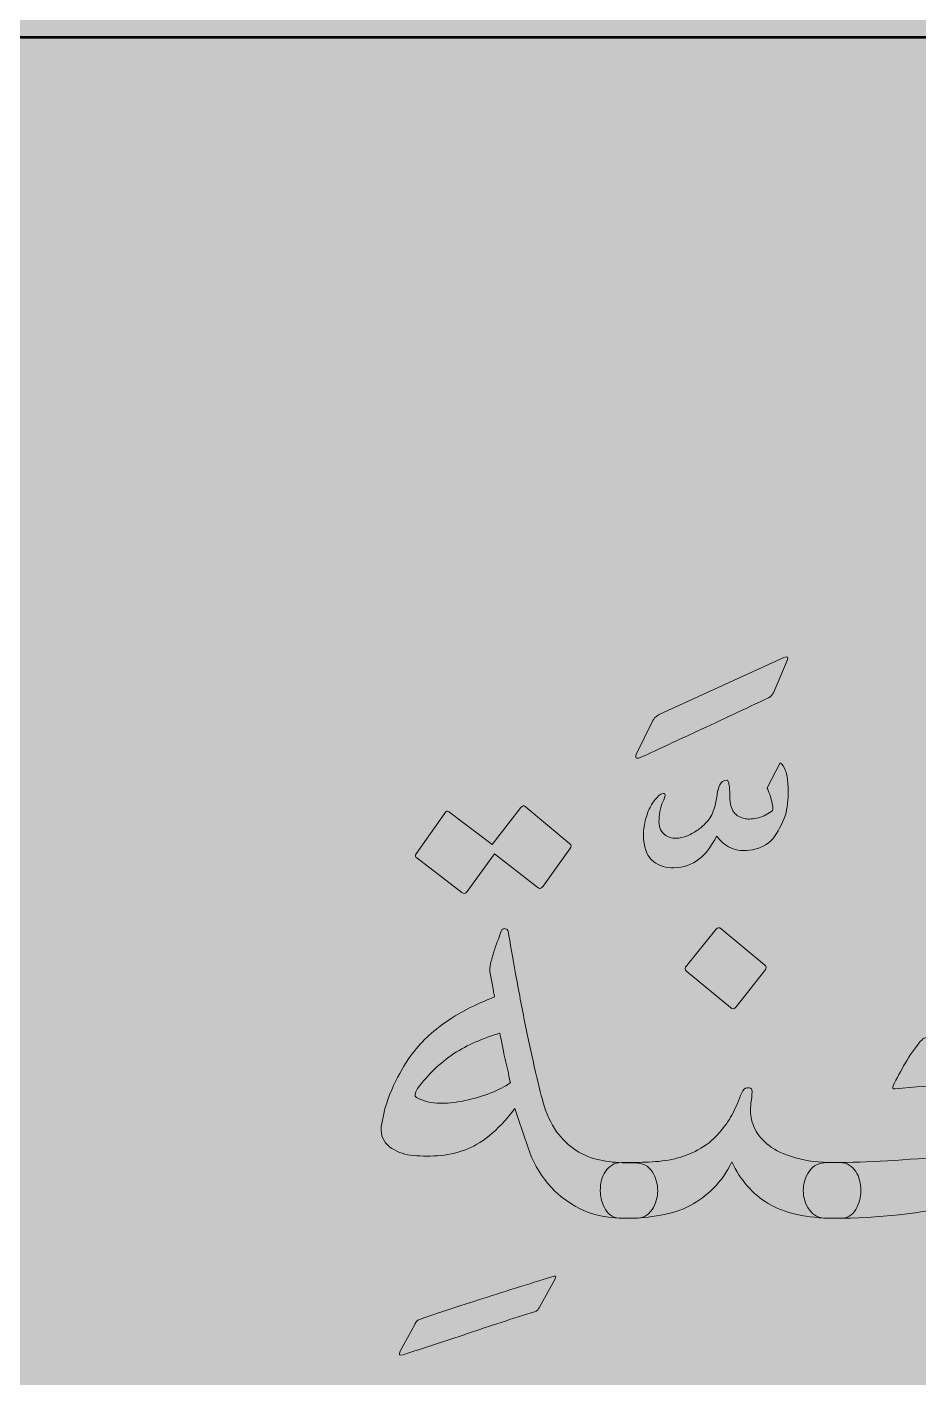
# Model space of a CAD drawing. Header units: inches. Extents: x -1481 to -429, y -1676 to -696.
# Drawn here: x -827.95 to -814.67, y -1261.07 to -1240.95 of the extents above; entities that cross this region are included whole.
import ezdxf

# ---------------------------------------------------------------- set-up
doc = ezdxf.new("R2010")
doc.units = ezdxf.units.IN
doc.header["$MEASUREMENT"] = 0
doc.layers.add('Layer 1', color=7, linetype='Continuous')

# ---------------------------------------------------------------- blocks, each defined once
blk = doc.blocks.new('block 75')
at = {"layer": 'Layer 1', "true_color": 0x009344}
h = blk.add_hatch(color=114, dxfattribs=at)
h.dxf.hatch_style = 2
h.paths.add_polyline_path([(-693.785, -1296.171), (-933.785, -1296.171), (-933.785, -1006.171), (-693.785, -1006.171)])
blk = doc.blocks.new('block 140')
at = {"layer": 'Layer 1', "true_color": 0x49c6ea}
h = blk.add_hatch(color=133, dxfattribs=at)
h.dxf.hatch_style = 2
h.paths.add_polyline_path([(-919.173, -1282.809), (-748.857, -1282.809), (-748.857, -1065.618), (-919.173, -1065.618)])
h = blk.add_hatch(color=133, dxfattribs=at)
h.dxf.hatch_style = 2
h.paths.add_polyline_path([(-907.435, -1277.731), (-761.338, -1277.731), (-761.338, -1076.165), (-907.435, -1076.165)])
at = {"layer": 'Layer 1', "true_color": 0xfff4c8}
h = blk.add_hatch(color=254, dxfattribs=at)
h.dxf.hatch_style = 2
h.paths.add_polyline_path([(-912.062, -1273.635), (-756.36, -1273.635), (-756.36, -1241.111), (-912.062, -1241.111)])
at = {"layer": 'Layer 1', "lineweight": 0}
blk.add_lwpolyline([(-912.062, -1273.635), (-756.36, -1273.635), (-756.36, -1241.111), (-912.062, -1241.111), (-912.062, -1273.635)], dxfattribs=at)
at = {"layer": 'Layer 1', "color": 44, "lineweight": 53, "true_color": 0xaf7e09}
blk.add_lwpolyline([(-912.062, -1273.635), (-756.36, -1273.635), (-756.36, -1241.111), (-912.062, -1241.111), (-912.062, -1273.635)], dxfattribs=at)
blk = doc.blocks.new('block 194')
at = {"layer": 'Layer 1', "true_color": 0x231f20}
h = blk.add_hatch(color=250, dxfattribs=at)
h.dxf.hatch_style = 2
edge = h.paths.add_edge_path()
edge.add_spline(control_points=[(-820.384, -1260.078), (-820.726, -1260.186), (-821.064, -1260.297), (-821.396, -1260.409), (-821.729, -1260.52), (-822.047, -1260.626), (-822.352, -1260.723), (-822.408, -1260.741), (-822.422, -1260.723), (-822.394, -1260.671), (-822.394, -1260.671), (-822.178, -1260.272), (-822.178, -1260.272), (-822.168, -1260.251), (-822.158, -1260.236), (-822.15, -1260.225), (-822.141, -1260.215), (-822.126, -1260.206), (-822.105, -1260.199), (-822.01, -1260.164), (-821.886, -1260.121), (-821.732, -1260.07), (-821.578, -1260.019), (-821.411, -1259.965), (-821.231, -1259.907), (-821.051, -1259.85), (-820.866, -1259.791), (-820.677, -1259.732), (-820.488, -1259.672), (-820.308, -1259.616), (-820.137, -1259.564), (-820.109, -1259.553), (-820.091, -1259.551), (-820.084, -1259.556), (-820.077, -1259.561), (-820.081, -1259.578), (-820.095, -1259.605), (-820.095, -1259.605), (-820.32, -1260.015), (-820.32, -1260.015), (-820.331, -1260.029), (-820.341, -1260.042), (-820.349, -1260.054), (-820.358, -1260.067), (-820.37, -1260.074), (-820.384, -1260.078)], knot_values=[0, 0, 0, 0, 1, 1, 1, 2, 2, 2, 3, 3, 3, 4, 4, 4, 5, 5, 5, 6, 6, 6, 7, 7, 7, 8, 8, 8, 9, 9, 9, 10, 10, 10, 11, 11, 11, 12, 12, 12, 13, 13, 13, 14, 14, 14, 15, 15, 15, 15], degree=3, periodic=1)
at = {"layer": 'Layer 1', "lineweight": 0}
blk.add_open_spline([(-820.384, -1260.078), (-820.726, -1260.186), (-821.064, -1260.297), (-821.396, -1260.409), (-821.729, -1260.52), (-822.047, -1260.626), (-822.352, -1260.723), (-822.408, -1260.741), (-822.422, -1260.723), (-822.394, -1260.671), (-822.394, -1260.671), (-822.178, -1260.272), (-822.178, -1260.272), (-822.168, -1260.251), (-822.158, -1260.236), (-822.15, -1260.225), (-822.141, -1260.215), (-822.126, -1260.206), (-822.105, -1260.199), (-822.01, -1260.164), (-821.886, -1260.121), (-821.732, -1260.07), (-821.578, -1260.019), (-821.411, -1259.965), (-821.231, -1259.907), (-821.051, -1259.85), (-820.866, -1259.791), (-820.677, -1259.732), (-820.488, -1259.672), (-820.308, -1259.616), (-820.137, -1259.564), (-820.109, -1259.553), (-820.091, -1259.551), (-820.084, -1259.556), (-820.077, -1259.561), (-820.081, -1259.578), (-820.095, -1259.605), (-820.095, -1259.605), (-820.32, -1260.015), (-820.32, -1260.015), (-820.331, -1260.029), (-820.341, -1260.042), (-820.349, -1260.054), (-820.358, -1260.067), (-820.37, -1260.074), (-820.384, -1260.078)], degree=3, knots=[0, 0, 0, 0, 1, 1, 1, 2, 2, 2, 3, 3, 3, 4, 4, 4, 5, 5, 5, 6, 6, 6, 7, 7, 7, 8, 8, 8, 9, 9, 9, 10, 10, 10, 11, 11, 11, 12, 12, 12, 13, 13, 13, 14, 14, 14, 15, 15, 15, 15], dxfattribs=at)
blk = doc.blocks.new('block 139')
at = {"layer": 'Layer 1', "true_color": 0x231f20}
h = blk.add_hatch(color=250, dxfattribs=at)
h.dxf.hatch_style = 2
edge = h.paths.add_edge_path()
edge.add_spline(control_points=[(-816.841, -1250.868), (-816.851, -1250.9), (-816.875, -1250.924), (-816.912, -1250.941), (-817.08, -1251.021), (-817.256, -1251.104), (-817.44, -1251.19), (-817.623, -1251.277), (-817.801, -1251.36), (-817.973, -1251.44), (-818.145, -1251.52), (-818.305, -1251.594), (-818.453, -1251.663), (-818.601, -1251.733), (-818.727, -1251.79), (-818.832, -1251.835), (-818.855, -1251.845), (-818.872, -1251.845), (-818.882, -1251.835), (-818.892, -1251.824), (-818.892, -1251.809), (-818.882, -1251.788), (-818.882, -1251.788), (-818.635, -1251.279), (-818.635, -1251.279), (-818.618, -1251.251), (-818.6, -1251.231), (-818.582, -1251.219), (-818.563, -1251.207), (-818.545, -1251.196), (-818.529, -1251.185), (-818.529, -1251.185), (-816.685, -1250.344), (-816.685, -1250.344), (-816.631, -1250.319), (-816.614, -1250.333), (-816.634, -1250.385), (-816.634, -1250.385), (-816.841, -1250.868), (-816.841, -1250.868), (-816.841, -1250.868), (-816.841, -1250.868), (-816.841, -1250.868)], knot_values=[0, 0, 0, 0, 1, 1, 1, 2, 2, 2, 3, 3, 3, 4, 4, 4, 5, 5, 5, 6, 6, 6, 7, 7, 7, 8, 8, 8, 9, 9, 9, 10, 10, 10, 11, 11, 11, 12, 12, 12, 13, 13, 13, 14, 14, 14, 14], degree=3, periodic=1)
edge = h.paths.add_edge_path()
edge.add_spline(control_points=[(-817.685, -1253), (-817.762, -1253.154), (-817.85, -1253.269), (-817.948, -1253.346), (-818.053, -1253.427), (-818.177, -1253.469), (-818.32, -1253.472), (-818.436, -1253.476), (-818.537, -1253.446), (-818.622, -1253.383), (-818.708, -1253.32), (-818.758, -1253.21), (-818.772, -1253.052), (-818.779, -1252.982), (-818.775, -1252.91), (-818.761, -1252.834), (-818.747, -1252.759), (-818.726, -1252.688), (-818.698, -1252.622), (-818.67, -1252.559), (-818.638, -1252.504), (-818.601, -1252.457), (-818.564, -1252.409), (-818.525, -1252.379), (-818.483, -1252.365), (-818.441, -1252.361), (-818.438, -1252.393), (-818.473, -1252.459), (-818.494, -1252.498), (-818.51, -1252.543), (-818.522, -1252.596), (-818.535, -1252.648), (-818.542, -1252.7), (-818.543, -1252.75), (-818.545, -1252.801), (-818.541, -1252.844), (-818.53, -1252.879), (-818.52, -1252.914), (-818.497, -1252.947), (-818.462, -1252.979), (-818.41, -1253.017), (-818.354, -1253.036), (-818.294, -1253.034), (-818.235, -1253.032), (-818.177, -1253.019), (-818.121, -1252.995), (-818.062, -1252.97), (-818.008, -1252.941), (-817.961, -1252.908), (-817.914, -1252.875), (-817.866, -1252.83), (-817.817, -1252.774), (-817.771, -1252.722), (-817.738, -1252.655), (-817.717, -1252.575), (-817.696, -1252.494), (-817.682, -1252.428), (-817.675, -1252.375), (-817.671, -1252.33), (-817.659, -1252.284), (-817.638, -1252.239), (-817.617, -1252.193), (-817.582, -1252.171), (-817.533, -1252.171), (-817.523, -1252.171), (-817.515, -1252.18), (-817.51, -1252.199), (-817.504, -1252.219), (-817.5, -1252.241), (-817.496, -1252.265), (-817.493, -1252.29), (-817.491, -1252.313), (-817.491, -1252.336), (-817.491, -1252.359), (-817.491, -1252.375), (-817.491, -1252.386), (-817.491, -1252.487), (-817.475, -1252.567), (-817.444, -1252.625), (-817.412, -1252.682), (-817.349, -1252.722), (-817.255, -1252.743), (-817.206, -1252.753), (-817.142, -1252.748), (-817.063, -1252.727), (-816.985, -1252.706), (-816.916, -1252.671), (-816.856, -1252.622), (-816.849, -1252.615), (-816.847, -1252.596), (-816.851, -1252.564), (-816.854, -1252.533), (-816.861, -1252.499), (-816.869, -1252.464), (-816.878, -1252.43), (-816.89, -1252.392), (-816.906, -1252.352), (-816.922, -1252.311), (-816.931, -1252.288), (-816.935, -1252.281), (-816.935, -1252.281), (-816.741, -1251.913), (-816.741, -1251.913), (-816.706, -1251.931), (-816.679, -1251.969), (-816.659, -1252.029), (-816.64, -1252.088), (-816.628, -1252.156), (-816.623, -1252.231), (-816.617, -1252.306), (-816.618, -1252.382), (-816.625, -1252.459), (-816.632, -1252.536), (-816.641, -1252.601), (-816.651, -1252.653), (-816.693, -1252.783), (-816.75, -1252.9), (-816.822, -1253.005), (-816.894, -1253.11), (-817.003, -1253.177), (-817.15, -1253.204), (-817.279, -1253.229), (-817.388, -1253.22), (-817.475, -1253.178), (-817.563, -1253.136), (-817.633, -1253.077), (-817.685, -1253)], knot_values=[0, 0, 0, 0, 1, 1, 1, 2, 2, 2, 3, 3, 3, 4, 4, 4, 5, 5, 5, 6, 6, 6, 7, 7, 7, 8, 8, 8, 9, 9, 9, 10, 10, 10, 11, 11, 11, 12, 12, 12, 13, 13, 13, 14, 14, 14, 15, 15, 15, 16, 16, 16, 17, 17, 17, 18, 18, 18, 19, 19, 19, 20, 20, 20, 21, 21, 21, 22, 22, 22, 23, 23, 23, 24, 24, 24, 25, 25, 25, 26, 26, 26, 27, 27, 27, 28, 28, 28, 29, 29, 29, 30, 30, 30, 31, 31, 31, 32, 32, 32, 33, 33, 33, 34, 34, 34, 35, 35, 35, 36, 36, 36, 37, 37, 37, 38, 38, 38, 39, 39, 39, 40, 40, 40, 41, 41, 41, 42, 42, 42, 42], degree=3, periodic=1)
h = blk.add_hatch(color=250, dxfattribs=at)
h.dxf.hatch_style = 2
edge = h.paths.add_edge_path()
edge.add_spline(control_points=[(-820.892, -1254.419), (-820.878, -1254.388), (-820.858, -1254.375), (-820.832, -1254.38), (-820.806, -1254.385), (-820.791, -1254.398), (-820.787, -1254.419), (-820.759, -1254.594), (-820.723, -1254.806), (-820.677, -1255.054), (-820.632, -1255.303), (-820.584, -1255.553), (-820.535, -1255.805), (-820.483, -1256.06), (-820.431, -1256.297), (-820.38, -1256.516), (-820.33, -1256.735), (-820.287, -1256.902), (-820.252, -1257.017), (-820.196, -1257.192), (-820.123, -1257.335), (-820.034, -1257.445), (-819.945, -1257.555), (-819.846, -1257.642), (-819.738, -1257.705), (-819.629, -1257.768), (-819.511, -1257.811), (-819.383, -1257.833), (-819.256, -1257.856), (-819.125, -1257.867), (-818.992, -1257.867), (-818.992, -1257.867), (-818.898, -1257.867), (-818.898, -1257.867), (-818.786, -1257.867), (-818.702, -1257.91), (-818.646, -1257.996), (-818.59, -1258.082), (-818.562, -1258.177), (-818.562, -1258.282), (-818.562, -1258.384), (-818.59, -1258.477), (-818.646, -1258.563), (-818.702, -1258.649), (-818.786, -1258.691), (-818.898, -1258.691), (-818.898, -1258.691), (-818.992, -1258.691), (-818.992, -1258.691), (-819.279, -1258.698), (-819.521, -1258.652), (-819.717, -1258.552), (-819.913, -1258.453), (-820.073, -1258.326), (-820.199, -1258.172), (-820.332, -1258.011), (-820.43, -1257.834), (-820.493, -1257.642), (-820.556, -1257.449), (-820.621, -1257.255), (-820.688, -1257.059), (-820.821, -1257.231), (-820.948, -1257.365), (-821.071, -1257.463), (-821.193, -1257.561), (-821.316, -1257.633), (-821.438, -1257.678), (-821.564, -1257.724), (-821.699, -1257.751), (-821.842, -1257.76), (-821.986, -1257.769), (-822.119, -1257.766), (-822.241, -1257.752), (-822.357, -1257.738), (-822.461, -1257.696), (-822.553, -1257.626), (-822.646, -1257.556), (-822.687, -1257.458), (-822.677, -1257.332), (-822.649, -1257.133), (-822.597, -1256.948), (-822.522, -1256.778), (-822.447, -1256.609), (-822.364, -1256.456), (-822.273, -1256.319), (-822.129, -1256.113), (-821.952, -1255.936), (-821.742, -1255.789), (-821.638, -1255.712), (-821.523, -1255.642), (-821.399, -1255.579), (-821.275, -1255.516), (-821.139, -1255.455), (-820.992, -1255.395), (-820.999, -1255.353), (-821.009, -1255.297), (-821.021, -1255.225), (-821.033, -1255.153), (-821.046, -1255.086), (-821.06, -1255.023), (-821.067, -1254.995), (-821.064, -1254.953), (-821.05, -1254.897), (-821.036, -1254.841), (-821.019, -1254.782), (-821, -1254.721), (-820.981, -1254.66), (-820.96, -1254.601), (-820.939, -1254.545), (-820.918, -1254.489), (-820.903, -1254.447), (-820.892, -1254.419)], knot_values=[0, 0, 0, 0, 1, 1, 1, 2, 2, 2, 3, 3, 3, 4, 4, 4, 5, 5, 5, 6, 6, 6, 7, 7, 7, 8, 8, 8, 9, 9, 9, 10, 10, 10, 11, 11, 11, 12, 12, 12, 13, 13, 13, 14, 14, 14, 15, 15, 15, 16, 16, 16, 17, 17, 17, 18, 18, 18, 19, 19, 19, 20, 20, 20, 21, 21, 21, 22, 22, 22, 23, 23, 23, 24, 24, 24, 25, 25, 25, 26, 26, 26, 27, 27, 27, 28, 28, 28, 29, 29, 29, 30, 30, 30, 31, 31, 31, 32, 32, 32, 33, 33, 33, 34, 34, 34, 35, 35, 35, 36, 36, 36, 37, 37, 37, 37], degree=3, periodic=1)
edge = h.paths.add_edge_path()
edge.add_spline(control_points=[(-822.136, -1256.76), (-822.182, -1256.83), (-822.187, -1256.874), (-822.152, -1256.891), (-822.054, -1256.951), (-821.936, -1256.98), (-821.798, -1256.98), (-821.659, -1256.98), (-821.52, -1256.963), (-821.38, -1256.928), (-821.244, -1256.896), (-821.118, -1256.856), (-821.002, -1256.807), (-820.887, -1256.758), (-820.805, -1256.713), (-820.756, -1256.671), (-820.77, -1256.601), (-820.783, -1256.54), (-820.795, -1256.487), (-820.807, -1256.435), (-820.821, -1256.38), (-820.834, -1256.324), (-820.845, -1256.272), (-820.856, -1256.215), (-820.869, -1256.154), (-820.881, -1256.093), (-820.896, -1256.02), (-820.913, -1255.936), (-821.036, -1255.974), (-821.155, -1256.018), (-821.27, -1256.067), (-821.386, -1256.116), (-821.494, -1256.174), (-821.596, -1256.24), (-821.7, -1256.31), (-821.798, -1256.388), (-821.887, -1256.474), (-821.976, -1256.56), (-822.059, -1256.655), (-822.136, -1256.76)], knot_values=[0, 0, 0, 0, 1, 1, 1, 2, 2, 2, 3, 3, 3, 4, 4, 4, 5, 5, 5, 6, 6, 6, 7, 7, 7, 8, 8, 8, 9, 9, 9, 10, 10, 10, 11, 11, 11, 12, 12, 12, 13, 13, 13, 13], degree=3, periodic=1)
edge = h.paths.add_edge_path()
edge.add_spline(control_points=[(-820.268, -1253.747), (-820.285, -1253.768), (-820.299, -1253.78), (-820.31, -1253.781), (-820.32, -1253.783), (-820.339, -1253.774), (-820.367, -1253.753), (-820.367, -1253.753), (-820.992, -1253.264), (-820.992, -1253.264), (-820.992, -1253.264), (-821.401, -1253.826), (-821.401, -1253.826), (-821.426, -1253.858), (-821.452, -1253.863), (-821.48, -1253.842), (-821.48, -1253.842), (-822.147, -1253.327), (-822.147, -1253.327), (-822.171, -1253.31), (-822.175, -1253.289), (-822.157, -1253.264), (-822.157, -1253.264), (-821.732, -1252.661), (-821.732, -1252.661), (-821.718, -1252.64), (-821.706, -1252.629), (-821.695, -1252.629), (-821.685, -1252.629), (-821.673, -1252.636), (-821.658, -1252.65), (-821.658, -1252.65), (-821.029, -1253.128), (-821.029, -1253.128), (-821.029, -1253.128), (-820.598, -1252.577), (-820.598, -1252.577), (-820.577, -1252.549), (-820.556, -1252.544), (-820.535, -1252.561), (-820.535, -1252.561), (-819.869, -1253.117), (-819.869, -1253.117), (-819.844, -1253.135), (-819.844, -1253.159), (-819.869, -1253.191), (-819.869, -1253.191), (-820.268, -1253.747), (-820.268, -1253.747)], knot_values=[0, 0, 0, 0, 1, 1, 1, 2, 2, 2, 3, 3, 3, 4, 4, 4, 5, 5, 5, 6, 6, 6, 7, 7, 7, 8, 8, 8, 9, 9, 9, 10, 10, 10, 11, 11, 11, 12, 12, 12, 13, 13, 13, 14, 14, 14, 15, 15, 15, 16, 16, 16, 16], degree=3, periodic=1)
h = blk.add_hatch(color=250, dxfattribs=at)
h.dxf.hatch_style = 2
edge = h.paths.add_edge_path()
edge.add_spline(control_points=[(-819.008, -1258.691), (-819.008, -1258.691), (-819.102, -1258.691), (-819.102, -1258.691), (-819.207, -1258.691), (-819.286, -1258.649), (-819.338, -1258.563), (-819.391, -1258.477), (-819.417, -1258.382), (-819.417, -1258.277), (-819.417, -1258.224), (-819.411, -1258.174), (-819.399, -1258.125), (-819.386, -1258.076), (-819.367, -1258.032), (-819.341, -1257.993), (-819.315, -1257.955), (-819.282, -1257.923), (-819.241, -1257.899), (-819.201, -1257.874), (-819.155, -1257.862), (-819.102, -1257.862), (-819.102, -1257.862), (-819.008, -1257.862), (-819.008, -1257.862), (-818.899, -1257.862), (-818.778, -1257.859), (-818.643, -1257.852), (-818.508, -1257.845), (-818.381, -1257.825), (-818.262, -1257.794), (-818.147, -1257.762), (-818.033, -1257.714), (-817.921, -1257.65), (-817.809, -1257.585), (-817.706, -1257.495), (-817.612, -1257.379), (-817.542, -1257.295), (-817.485, -1257.21), (-817.441, -1257.122), (-817.397, -1257.035), (-817.354, -1256.935), (-817.312, -1256.823), (-817.295, -1256.777), (-817.266, -1256.753), (-817.226, -1256.749), (-817.186, -1256.746), (-817.164, -1256.755), (-817.16, -1256.776), (-817.157, -1256.818), (-817.159, -1256.868), (-817.168, -1256.928), (-817.177, -1256.987), (-817.181, -1257.042), (-817.181, -1257.091), (-817.181, -1257.182), (-817.159, -1257.273), (-817.113, -1257.364), (-817.068, -1257.455), (-816.998, -1257.537), (-816.903, -1257.61), (-816.809, -1257.684), (-816.678, -1257.744), (-816.512, -1257.791), (-816.346, -1257.839), (-816.158, -1257.862), (-815.948, -1257.862), (-815.948, -1257.862), (-815.848, -1257.862), (-815.848, -1257.862), (-815.796, -1257.862), (-815.75, -1257.874), (-815.712, -1257.899), (-815.673, -1257.923), (-815.641, -1257.955), (-815.615, -1257.993), (-815.588, -1258.032), (-815.569, -1258.076), (-815.557, -1258.125), (-815.545, -1258.174), (-815.539, -1258.224), (-815.539, -1258.277), (-815.539, -1258.382), (-815.564, -1258.477), (-815.615, -1258.563), (-815.665, -1258.649), (-815.743, -1258.691), (-815.848, -1258.691), (-815.848, -1258.691), (-815.948, -1258.691), (-815.948, -1258.691), (-816.137, -1258.691), (-816.316, -1258.673), (-816.486, -1258.636), (-816.656, -1258.6), (-816.8, -1258.544), (-816.919, -1258.471), (-817.15, -1258.331), (-817.33, -1258.125), (-817.459, -1257.852), (-817.536, -1258.009), (-817.627, -1258.14), (-817.732, -1258.245), (-817.837, -1258.35), (-817.953, -1258.436), (-818.079, -1258.502), (-818.208, -1258.569), (-818.355, -1258.617), (-818.52, -1258.647), (-818.684, -1258.677), (-818.847, -1258.691), (-819.008, -1258.691)], knot_values=[0, 0, 0, 0, 1, 1, 1, 2, 2, 2, 3, 3, 3, 4, 4, 4, 5, 5, 5, 6, 6, 6, 7, 7, 7, 8, 8, 8, 9, 9, 9, 10, 10, 10, 11, 11, 11, 12, 12, 12, 13, 13, 13, 14, 14, 14, 15, 15, 15, 16, 16, 16, 17, 17, 17, 18, 18, 18, 19, 19, 19, 20, 20, 20, 21, 21, 21, 22, 22, 22, 23, 23, 23, 24, 24, 24, 25, 25, 25, 26, 26, 26, 27, 27, 27, 28, 28, 28, 29, 29, 29, 30, 30, 30, 31, 31, 31, 32, 32, 32, 33, 33, 33, 34, 34, 34, 35, 35, 35, 36, 36, 36, 37, 37, 37, 37], degree=3, periodic=1)
edge = h.paths.add_edge_path()
edge.add_spline(control_points=[(-817.696, -1254.393), (-817.671, -1254.361), (-817.645, -1254.358), (-817.617, -1254.382), (-817.617, -1254.382), (-816.971, -1254.918), (-816.971, -1254.918), (-816.943, -1254.942), (-816.942, -1254.97), (-816.966, -1255.002), (-816.966, -1255.002), (-817.396, -1255.542), (-817.396, -1255.542), (-817.421, -1255.577), (-817.449, -1255.581), (-817.48, -1255.553), (-817.48, -1255.553), (-818.131, -1255.017), (-818.131, -1255.017), (-818.159, -1254.993), (-818.159, -1254.963), (-818.131, -1254.928), (-818.131, -1254.928), (-817.696, -1254.393), (-817.696, -1254.393), (-817.696, -1254.393), (-817.696, -1254.393), (-817.696, -1254.393)], knot_values=[0, 0, 0, 0, 1, 1, 1, 2, 2, 2, 3, 3, 3, 4, 4, 4, 5, 5, 5, 6, 6, 6, 7, 7, 7, 8, 8, 8, 9, 9, 9, 9], degree=3, periodic=1)
h = blk.add_hatch(color=250, dxfattribs=at)
h.dxf.hatch_style = 2
edge = h.paths.add_edge_path()
edge.add_spline(control_points=[(-810.412, -1256.608), (-810.108, -1256.65), (-809.825, -1256.675), (-809.562, -1256.684), (-809.3, -1256.693), (-809.062, -1256.702), (-808.848, -1256.713), (-808.806, -1256.713), (-808.798, -1256.742), (-808.822, -1256.802), (-808.822, -1256.802), (-809.195, -1257.432), (-809.195, -1257.432), (-809.226, -1257.481), (-809.284, -1257.497), (-809.368, -1257.479), (-809.949, -1257.385), (-810.467, -1257.396), (-810.922, -1257.513), (-811.376, -1257.63), (-811.847, -1257.78), (-812.333, -1257.962), (-812.9, -1258.172), (-813.475, -1258.346), (-814.057, -1258.484), (-814.64, -1258.622), (-815.269, -1258.691), (-815.944, -1258.691), (-815.944, -1258.691), (-816.044, -1258.691), (-816.044, -1258.691), (-816.16, -1258.691), (-816.247, -1258.649), (-816.306, -1258.563), (-816.366, -1258.477), (-816.396, -1258.383), (-816.396, -1258.279), (-816.396, -1258.176), (-816.366, -1258.081), (-816.306, -1257.993), (-816.247, -1257.906), (-816.16, -1257.862), (-816.044, -1257.862), (-816.044, -1257.862), (-815.944, -1257.862), (-815.944, -1257.862), (-815.454, -1257.862), (-814.873, -1257.828), (-814.199, -1257.76), (-813.526, -1257.692), (-812.75, -1257.479), (-811.871, -1257.122), (-812.428, -1256.947), (-812.951, -1256.827), (-813.441, -1256.763), (-813.931, -1256.698), (-814.459, -1256.699), (-815.026, -1256.765), (-815.061, -1256.769), (-815.071, -1256.753), (-815.057, -1256.718), (-815.005, -1256.61), (-814.944, -1256.497), (-814.876, -1256.379), (-814.808, -1256.262), (-814.734, -1256.156), (-814.653, -1256.062), (-814.625, -1256.027), (-814.601, -1256.008), (-814.58, -1256.004), (-814.492, -1255.976), (-814.344, -1255.951), (-814.134, -1255.928), (-813.924, -1255.905), (-813.81, -1255.894), (-813.792, -1255.894), (-813.166, -1255.894), (-812.587, -1255.995), (-812.055, -1256.196), (-811.523, -1256.397), (-810.976, -1256.534), (-810.412, -1256.608)], knot_values=[0, 0, 0, 0, 1, 1, 1, 2, 2, 2, 3, 3, 3, 4, 4, 4, 5, 5, 5, 6, 6, 6, 7, 7, 7, 8, 8, 8, 9, 9, 9, 10, 10, 10, 11, 11, 11, 12, 12, 12, 13, 13, 13, 14, 14, 14, 15, 15, 15, 16, 16, 16, 17, 17, 17, 18, 18, 18, 19, 19, 19, 20, 20, 20, 21, 21, 21, 22, 22, 22, 23, 23, 23, 24, 24, 24, 25, 25, 25, 26, 26, 26, 27, 27, 27, 27], degree=3, periodic=1)
edge = h.paths.add_edge_path()
edge.add_spline(control_points=[(-813.939, -1259.563), (-813.911, -1259.531), (-813.885, -1259.528), (-813.861, -1259.552), (-813.861, -1259.552), (-813.215, -1260.087), (-813.215, -1260.087), (-813.187, -1260.119), (-813.185, -1260.147), (-813.21, -1260.171), (-813.21, -1260.171), (-813.64, -1260.712), (-813.64, -1260.712), (-813.665, -1260.747), (-813.693, -1260.751), (-813.724, -1260.723), (-813.724, -1260.723), (-814.375, -1260.187), (-814.375, -1260.187), (-814.4, -1260.163), (-814.4, -1260.133), (-814.375, -1260.098), (-814.375, -1260.098), (-813.939, -1259.563), (-813.939, -1259.563), (-813.939, -1259.563), (-813.939, -1259.563), (-813.939, -1259.563)], knot_values=[0, 0, 0, 0, 1, 1, 1, 2, 2, 2, 3, 3, 3, 4, 4, 4, 5, 5, 5, 6, 6, 6, 7, 7, 7, 8, 8, 8, 9, 9, 9, 9], degree=3, periodic=1)
at = {"layer": 'Layer 1', "lineweight": 0}
for points, knots in [([(-816.841, -1250.868), (-816.851, -1250.9), (-816.875, -1250.924), (-816.912, -1250.941), (-817.08, -1251.021), (-817.256, -1251.104), (-817.44, -1251.19), (-817.623, -1251.277), (-817.801, -1251.36), (-817.973, -1251.44), (-818.145, -1251.52), (-818.305, -1251.594), (-818.453, -1251.663), (-818.601, -1251.733), (-818.727, -1251.79), (-818.832, -1251.835), (-818.855, -1251.845), (-818.872, -1251.845), (-818.882, -1251.835), (-818.892, -1251.824), (-818.892, -1251.809), (-818.882, -1251.788), (-818.882, -1251.788), (-818.635, -1251.279), (-818.635, -1251.279), (-818.618, -1251.251), (-818.6, -1251.231), (-818.582, -1251.219), (-818.563, -1251.207), (-818.545, -1251.196), (-818.529, -1251.185), (-818.529, -1251.185), (-816.685, -1250.344), (-816.685, -1250.344), (-816.631, -1250.319), (-816.614, -1250.333), (-816.634, -1250.385), (-816.634, -1250.385), (-816.841, -1250.868), (-816.841, -1250.868), (-816.841, -1250.868), (-816.841, -1250.868), (-816.841, -1250.868)], [0, 0, 0, 0, 1, 1, 1, 2, 2, 2, 3, 3, 3, 4, 4, 4, 5, 5, 5, 6, 6, 6, 7, 7, 7, 8, 8, 8, 9, 9, 9, 10, 10, 10, 11, 11, 11, 12, 12, 12, 13, 13, 13, 14, 14, 14, 14]), ([(-817.685, -1253), (-817.762, -1253.154), (-817.85, -1253.269), (-817.948, -1253.346), (-818.053, -1253.427), (-818.177, -1253.469), (-818.32, -1253.472), (-818.436, -1253.476), (-818.537, -1253.446), (-818.622, -1253.383), (-818.708, -1253.32), (-818.758, -1253.21), (-818.772, -1253.052), (-818.779, -1252.982), (-818.775, -1252.91), (-818.761, -1252.834), (-818.747, -1252.759), (-818.726, -1252.688), (-818.698, -1252.622), (-818.67, -1252.559), (-818.638, -1252.504), (-818.601, -1252.457), (-818.564, -1252.409), (-818.525, -1252.379), (-818.483, -1252.365), (-818.441, -1252.361), (-818.438, -1252.393), (-818.473, -1252.459), (-818.494, -1252.498), (-818.51, -1252.543), (-818.522, -1252.596), (-818.535, -1252.648), (-818.542, -1252.7), (-818.543, -1252.75), (-818.545, -1252.801), (-818.541, -1252.844), (-818.53, -1252.879), (-818.52, -1252.914), (-818.497, -1252.947), (-818.462, -1252.979), (-818.41, -1253.017), (-818.354, -1253.036), (-818.294, -1253.034), (-818.235, -1253.032), (-818.177, -1253.019), (-818.121, -1252.995), (-818.062, -1252.97), (-818.008, -1252.941), (-817.961, -1252.908), (-817.914, -1252.875), (-817.866, -1252.83), (-817.817, -1252.774), (-817.771, -1252.722), (-817.738, -1252.655), (-817.717, -1252.575), (-817.696, -1252.494), (-817.682, -1252.428), (-817.675, -1252.375), (-817.671, -1252.33), (-817.659, -1252.284), (-817.638, -1252.239), (-817.617, -1252.193), (-817.582, -1252.171), (-817.533, -1252.171), (-817.523, -1252.171), (-817.515, -1252.18), (-817.51, -1252.199), (-817.504, -1252.219), (-817.5, -1252.241), (-817.496, -1252.265), (-817.493, -1252.29), (-817.491, -1252.313), (-817.491, -1252.336), (-817.491, -1252.359), (-817.491, -1252.375), (-817.491, -1252.386), (-817.491, -1252.487), (-817.475, -1252.567), (-817.444, -1252.625), (-817.412, -1252.682), (-817.349, -1252.722), (-817.255, -1252.743), (-817.206, -1252.753), (-817.142, -1252.748), (-817.063, -1252.727), (-816.985, -1252.706), (-816.916, -1252.671), (-816.856, -1252.622), (-816.849, -1252.615), (-816.847, -1252.596), (-816.851, -1252.564), (-816.854, -1252.533), (-816.861, -1252.499), (-816.869, -1252.464), (-816.878, -1252.43), (-816.89, -1252.392), (-816.906, -1252.352), (-816.922, -1252.311), (-816.931, -1252.288), (-816.935, -1252.281), (-816.935, -1252.281), (-816.741, -1251.913), (-816.741, -1251.913), (-816.706, -1251.931), (-816.679, -1251.969), (-816.659, -1252.029), (-816.64, -1252.088), (-816.628, -1252.156), (-816.623, -1252.231), (-816.617, -1252.306), (-816.618, -1252.382), (-816.625, -1252.459), (-816.632, -1252.536), (-816.641, -1252.601), (-816.651, -1252.653), (-816.693, -1252.783), (-816.75, -1252.9), (-816.822, -1253.005), (-816.894, -1253.11), (-817.003, -1253.177), (-817.15, -1253.204), (-817.279, -1253.229), (-817.388, -1253.22), (-817.475, -1253.178), (-817.563, -1253.136), (-817.633, -1253.077), (-817.685, -1253)], [0, 0, 0, 0, 1, 1, 1, 2, 2, 2, 3, 3, 3, 4, 4, 4, 5, 5, 5, 6, 6, 6, 7, 7, 7, 8, 8, 8, 9, 9, 9, 10, 10, 10, 11, 11, 11, 12, 12, 12, 13, 13, 13, 14, 14, 14, 15, 15, 15, 16, 16, 16, 17, 17, 17, 18, 18, 18, 19, 19, 19, 20, 20, 20, 21, 21, 21, 22, 22, 22, 23, 23, 23, 24, 24, 24, 25, 25, 25, 26, 26, 26, 27, 27, 27, 28, 28, 28, 29, 29, 29, 30, 30, 30, 31, 31, 31, 32, 32, 32, 33, 33, 33, 34, 34, 34, 35, 35, 35, 36, 36, 36, 37, 37, 37, 38, 38, 38, 39, 39, 39, 40, 40, 40, 41, 41, 41, 42, 42, 42, 42]), ([(-820.268, -1253.747), (-820.285, -1253.768), (-820.299, -1253.78), (-820.31, -1253.781), (-820.32, -1253.783), (-820.339, -1253.774), (-820.367, -1253.753), (-820.367, -1253.753), (-820.992, -1253.264), (-820.992, -1253.264), (-820.992, -1253.264), (-821.401, -1253.826), (-821.401, -1253.826), (-821.426, -1253.858), (-821.452, -1253.863), (-821.48, -1253.842), (-821.48, -1253.842), (-822.147, -1253.327), (-822.147, -1253.327), (-822.171, -1253.31), (-822.175, -1253.289), (-822.157, -1253.264), (-822.157, -1253.264), (-821.732, -1252.661), (-821.732, -1252.661), (-821.718, -1252.64), (-821.706, -1252.629), (-821.695, -1252.629), (-821.685, -1252.629), (-821.673, -1252.636), (-821.658, -1252.65), (-821.658, -1252.65), (-821.029, -1253.128), (-821.029, -1253.128), (-821.029, -1253.128), (-820.598, -1252.577), (-820.598, -1252.577), (-820.577, -1252.549), (-820.556, -1252.544), (-820.535, -1252.561), (-820.535, -1252.561), (-819.869, -1253.117), (-819.869, -1253.117), (-819.844, -1253.135), (-819.844, -1253.159), (-819.869, -1253.191), (-819.869, -1253.191), (-820.268, -1253.747), (-820.268, -1253.747)], [0, 0, 0, 0, 1, 1, 1, 2, 2, 2, 3, 3, 3, 4, 4, 4, 5, 5, 5, 6, 6, 6, 7, 7, 7, 8, 8, 8, 9, 9, 9, 10, 10, 10, 11, 11, 11, 12, 12, 12, 13, 13, 13, 14, 14, 14, 15, 15, 15, 16, 16, 16, 16]), ([(-820.892, -1254.419), (-820.878, -1254.388), (-820.858, -1254.375), (-820.832, -1254.38), (-820.806, -1254.385), (-820.791, -1254.398), (-820.787, -1254.419), (-820.759, -1254.594), (-820.723, -1254.806), (-820.677, -1255.054), (-820.632, -1255.303), (-820.584, -1255.553), (-820.535, -1255.805), (-820.483, -1256.06), (-820.431, -1256.297), (-820.38, -1256.516), (-820.33, -1256.735), (-820.287, -1256.902), (-820.252, -1257.017), (-820.196, -1257.192), (-820.123, -1257.335), (-820.034, -1257.445), (-819.945, -1257.555), (-819.846, -1257.642), (-819.738, -1257.705), (-819.629, -1257.768), (-819.511, -1257.811), (-819.383, -1257.833), (-819.256, -1257.856), (-819.125, -1257.867), (-818.992, -1257.867), (-818.992, -1257.867), (-818.898, -1257.867), (-818.898, -1257.867), (-818.786, -1257.867), (-818.702, -1257.91), (-818.646, -1257.996), (-818.59, -1258.082), (-818.562, -1258.177), (-818.562, -1258.282), (-818.562, -1258.384), (-818.59, -1258.477), (-818.646, -1258.563), (-818.702, -1258.649), (-818.786, -1258.691), (-818.898, -1258.691), (-818.898, -1258.691), (-818.992, -1258.691), (-818.992, -1258.691), (-819.279, -1258.698), (-819.521, -1258.652), (-819.717, -1258.552), (-819.913, -1258.453), (-820.073, -1258.326), (-820.199, -1258.172), (-820.332, -1258.011), (-820.43, -1257.834), (-820.493, -1257.642), (-820.556, -1257.449), (-820.621, -1257.255), (-820.688, -1257.059), (-820.821, -1257.231), (-820.948, -1257.365), (-821.071, -1257.463), (-821.193, -1257.561), (-821.316, -1257.633), (-821.438, -1257.678), (-821.564, -1257.724), (-821.699, -1257.751), (-821.842, -1257.76), (-821.986, -1257.769), (-822.119, -1257.766), (-822.241, -1257.752), (-822.357, -1257.738), (-822.461, -1257.696), (-822.553, -1257.626), (-822.646, -1257.556), (-822.687, -1257.458), (-822.677, -1257.332), (-822.649, -1257.133), (-822.597, -1256.948), (-822.522, -1256.778), (-822.447, -1256.609), (-822.364, -1256.456), (-822.273, -1256.319), (-822.129, -1256.113), (-821.952, -1255.936), (-821.742, -1255.789), (-821.638, -1255.712), (-821.523, -1255.642), (-821.399, -1255.579), (-821.275, -1255.516), (-821.139, -1255.455), (-820.992, -1255.395), (-820.999, -1255.353), (-821.009, -1255.297), (-821.021, -1255.225), (-821.033, -1255.153), (-821.046, -1255.086), (-821.06, -1255.023), (-821.067, -1254.995), (-821.064, -1254.953), (-821.05, -1254.897), (-821.036, -1254.841), (-821.019, -1254.782), (-821, -1254.721), (-820.981, -1254.66), (-820.96, -1254.601), (-820.939, -1254.545), (-820.918, -1254.489), (-820.903, -1254.447), (-820.892, -1254.419)], [0, 0, 0, 0, 1, 1, 1, 2, 2, 2, 3, 3, 3, 4, 4, 4, 5, 5, 5, 6, 6, 6, 7, 7, 7, 8, 8, 8, 9, 9, 9, 10, 10, 10, 11, 11, 11, 12, 12, 12, 13, 13, 13, 14, 14, 14, 15, 15, 15, 16, 16, 16, 17, 17, 17, 18, 18, 18, 19, 19, 19, 20, 20, 20, 21, 21, 21, 22, 22, 22, 23, 23, 23, 24, 24, 24, 25, 25, 25, 26, 26, 26, 27, 27, 27, 28, 28, 28, 29, 29, 29, 30, 30, 30, 31, 31, 31, 32, 32, 32, 33, 33, 33, 34, 34, 34, 35, 35, 35, 36, 36, 36, 37, 37, 37, 37]), ([(-817.696, -1254.393), (-817.671, -1254.361), (-817.645, -1254.358), (-817.617, -1254.382), (-817.617, -1254.382), (-816.971, -1254.918), (-816.971, -1254.918), (-816.943, -1254.942), (-816.942, -1254.97), (-816.966, -1255.002), (-816.966, -1255.002), (-817.396, -1255.542), (-817.396, -1255.542), (-817.421, -1255.577), (-817.449, -1255.581), (-817.48, -1255.553), (-817.48, -1255.553), (-818.131, -1255.017), (-818.131, -1255.017), (-818.159, -1254.993), (-818.159, -1254.963), (-818.131, -1254.928), (-818.131, -1254.928), (-817.696, -1254.393), (-817.696, -1254.393), (-817.696, -1254.393), (-817.696, -1254.393), (-817.696, -1254.393)], [0, 0, 0, 0, 1, 1, 1, 2, 2, 2, 3, 3, 3, 4, 4, 4, 5, 5, 5, 6, 6, 6, 7, 7, 7, 8, 8, 8, 9, 9, 9, 9]), ([(-822.136, -1256.76), (-822.182, -1256.83), (-822.187, -1256.874), (-822.152, -1256.891), (-822.054, -1256.951), (-821.936, -1256.98), (-821.798, -1256.98), (-821.659, -1256.98), (-821.52, -1256.963), (-821.38, -1256.928), (-821.244, -1256.896), (-821.118, -1256.856), (-821.002, -1256.807), (-820.887, -1256.758), (-820.805, -1256.713), (-820.756, -1256.671), (-820.77, -1256.601), (-820.783, -1256.54), (-820.795, -1256.487), (-820.807, -1256.435), (-820.821, -1256.38), (-820.834, -1256.324), (-820.845, -1256.272), (-820.856, -1256.215), (-820.869, -1256.154), (-820.881, -1256.093), (-820.896, -1256.02), (-820.913, -1255.936), (-821.036, -1255.974), (-821.155, -1256.018), (-821.27, -1256.067), (-821.386, -1256.116), (-821.494, -1256.174), (-821.596, -1256.24), (-821.7, -1256.31), (-821.798, -1256.388), (-821.887, -1256.474), (-821.976, -1256.56), (-822.059, -1256.655), (-822.136, -1256.76)], [0, 0, 0, 0, 1, 1, 1, 2, 2, 2, 3, 3, 3, 4, 4, 4, 5, 5, 5, 6, 6, 6, 7, 7, 7, 8, 8, 8, 9, 9, 9, 10, 10, 10, 11, 11, 11, 12, 12, 12, 13, 13, 13, 13]), ([(-810.412, -1256.608), (-810.108, -1256.65), (-809.825, -1256.675), (-809.562, -1256.684), (-809.3, -1256.693), (-809.062, -1256.702), (-808.848, -1256.713), (-808.806, -1256.713), (-808.798, -1256.742), (-808.822, -1256.802), (-808.822, -1256.802), (-809.195, -1257.432), (-809.195, -1257.432), (-809.226, -1257.481), (-809.284, -1257.497), (-809.368, -1257.479), (-809.949, -1257.385), (-810.467, -1257.396), (-810.922, -1257.513), (-811.376, -1257.63), (-811.847, -1257.78), (-812.333, -1257.962), (-812.9, -1258.172), (-813.475, -1258.346), (-814.057, -1258.484), (-814.64, -1258.622), (-815.269, -1258.691), (-815.944, -1258.691), (-815.944, -1258.691), (-816.044, -1258.691), (-816.044, -1258.691), (-816.16, -1258.691), (-816.247, -1258.649), (-816.306, -1258.563), (-816.366, -1258.477), (-816.396, -1258.383), (-816.396, -1258.279), (-816.396, -1258.176), (-816.366, -1258.081), (-816.306, -1257.993), (-816.247, -1257.906), (-816.16, -1257.862), (-816.044, -1257.862), (-816.044, -1257.862), (-815.944, -1257.862), (-815.944, -1257.862), (-815.454, -1257.862), (-814.873, -1257.828), (-814.199, -1257.76), (-813.526, -1257.692), (-812.75, -1257.479), (-811.871, -1257.122), (-812.428, -1256.947), (-812.951, -1256.827), (-813.441, -1256.763), (-813.931, -1256.698), (-814.459, -1256.699), (-815.026, -1256.765), (-815.061, -1256.769), (-815.071, -1256.753), (-815.057, -1256.718), (-815.005, -1256.61), (-814.944, -1256.497), (-814.876, -1256.379), (-814.808, -1256.262), (-814.734, -1256.156), (-814.653, -1256.062), (-814.625, -1256.027), (-814.601, -1256.008), (-814.58, -1256.004), (-814.492, -1255.976), (-814.344, -1255.951), (-814.134, -1255.928), (-813.924, -1255.905), (-813.81, -1255.894), (-813.792, -1255.894), (-813.166, -1255.894), (-812.587, -1255.995), (-812.055, -1256.196), (-811.523, -1256.397), (-810.976, -1256.534), (-810.412, -1256.608)], [0, 0, 0, 0, 1, 1, 1, 2, 2, 2, 3, 3, 3, 4, 4, 4, 5, 5, 5, 6, 6, 6, 7, 7, 7, 8, 8, 8, 9, 9, 9, 10, 10, 10, 11, 11, 11, 12, 12, 12, 13, 13, 13, 14, 14, 14, 15, 15, 15, 16, 16, 16, 17, 17, 17, 18, 18, 18, 19, 19, 19, 20, 20, 20, 21, 21, 21, 22, 22, 22, 23, 23, 23, 24, 24, 24, 25, 25, 25, 26, 26, 26, 27, 27, 27, 27]), ([(-819.008, -1258.691), (-819.008, -1258.691), (-819.102, -1258.691), (-819.102, -1258.691), (-819.207, -1258.691), (-819.286, -1258.649), (-819.338, -1258.563), (-819.391, -1258.477), (-819.417, -1258.382), (-819.417, -1258.277), (-819.417, -1258.224), (-819.411, -1258.174), (-819.399, -1258.125), (-819.386, -1258.076), (-819.367, -1258.032), (-819.341, -1257.993), (-819.315, -1257.955), (-819.282, -1257.923), (-819.241, -1257.899), (-819.201, -1257.874), (-819.155, -1257.862), (-819.102, -1257.862), (-819.102, -1257.862), (-819.008, -1257.862), (-819.008, -1257.862), (-818.899, -1257.862), (-818.778, -1257.859), (-818.643, -1257.852), (-818.508, -1257.845), (-818.381, -1257.825), (-818.262, -1257.794), (-818.147, -1257.762), (-818.033, -1257.714), (-817.921, -1257.65), (-817.809, -1257.585), (-817.706, -1257.495), (-817.612, -1257.379), (-817.542, -1257.295), (-817.485, -1257.21), (-817.441, -1257.122), (-817.397, -1257.035), (-817.354, -1256.935), (-817.312, -1256.823), (-817.295, -1256.777), (-817.266, -1256.753), (-817.226, -1256.749), (-817.186, -1256.746), (-817.164, -1256.755), (-817.16, -1256.776), (-817.157, -1256.818), (-817.159, -1256.868), (-817.168, -1256.928), (-817.177, -1256.987), (-817.181, -1257.042), (-817.181, -1257.091), (-817.181, -1257.182), (-817.159, -1257.273), (-817.113, -1257.364), (-817.068, -1257.455), (-816.998, -1257.537), (-816.903, -1257.61), (-816.809, -1257.684), (-816.678, -1257.744), (-816.512, -1257.791), (-816.346, -1257.839), (-816.158, -1257.862), (-815.948, -1257.862), (-815.948, -1257.862), (-815.848, -1257.862), (-815.848, -1257.862), (-815.796, -1257.862), (-815.75, -1257.874), (-815.712, -1257.899), (-815.673, -1257.923), (-815.641, -1257.955), (-815.615, -1257.993), (-815.588, -1258.032), (-815.569, -1258.076), (-815.557, -1258.125), (-815.545, -1258.174), (-815.539, -1258.224), (-815.539, -1258.277), (-815.539, -1258.382), (-815.564, -1258.477), (-815.615, -1258.563), (-815.665, -1258.649), (-815.743, -1258.691), (-815.848, -1258.691), (-815.848, -1258.691), (-815.948, -1258.691), (-815.948, -1258.691), (-816.137, -1258.691), (-816.316, -1258.673), (-816.486, -1258.636), (-816.656, -1258.6), (-816.8, -1258.544), (-816.919, -1258.471), (-817.15, -1258.331), (-817.33, -1258.125), (-817.459, -1257.852), (-817.536, -1258.009), (-817.627, -1258.14), (-817.732, -1258.245), (-817.837, -1258.35), (-817.953, -1258.436), (-818.079, -1258.502), (-818.208, -1258.569), (-818.355, -1258.617), (-818.52, -1258.647), (-818.684, -1258.677), (-818.847, -1258.691), (-819.008, -1258.691)], [0, 0, 0, 0, 1, 1, 1, 2, 2, 2, 3, 3, 3, 4, 4, 4, 5, 5, 5, 6, 6, 6, 7, 7, 7, 8, 8, 8, 9, 9, 9, 10, 10, 10, 11, 11, 11, 12, 12, 12, 13, 13, 13, 14, 14, 14, 15, 15, 15, 16, 16, 16, 17, 17, 17, 18, 18, 18, 19, 19, 19, 20, 20, 20, 21, 21, 21, 22, 22, 22, 23, 23, 23, 24, 24, 24, 25, 25, 25, 26, 26, 26, 27, 27, 27, 28, 28, 28, 29, 29, 29, 30, 30, 30, 31, 31, 31, 32, 32, 32, 33, 33, 33, 34, 34, 34, 35, 35, 35, 36, 36, 36, 37, 37, 37, 37])]:
    blk.add_open_spline(points, degree=3, knots=knots, dxfattribs=at)
at = {"layer": 'Layer 1'}
for name in ['block 140', 'block 194']:
    blk.add_blockref(name, (0, 0), dxfattribs=at)

msp = doc.modelspace()

# ---------------------------------------------------------------- hatches: boundary and pattern name
at = {"layer": 'Layer 1', "true_color": 0x006738}
h = msp.add_hatch(color=116, dxfattribs=at)
h.dxf.hatch_style = 2
h.paths.add_polyline_path([(-749.015, -1281.171), (-919.015, -1281.171), (-919.015, -1062.796), (-749.015, -1062.796)])

# ---------------------------------------------------------------- block references
at = {"layer": 'Layer 1'}
for name in ['block 75', 'block 139']:
    msp.add_blockref(name, (0, 0), dxfattribs=at)

doc.saveas('drawing.dxf')
